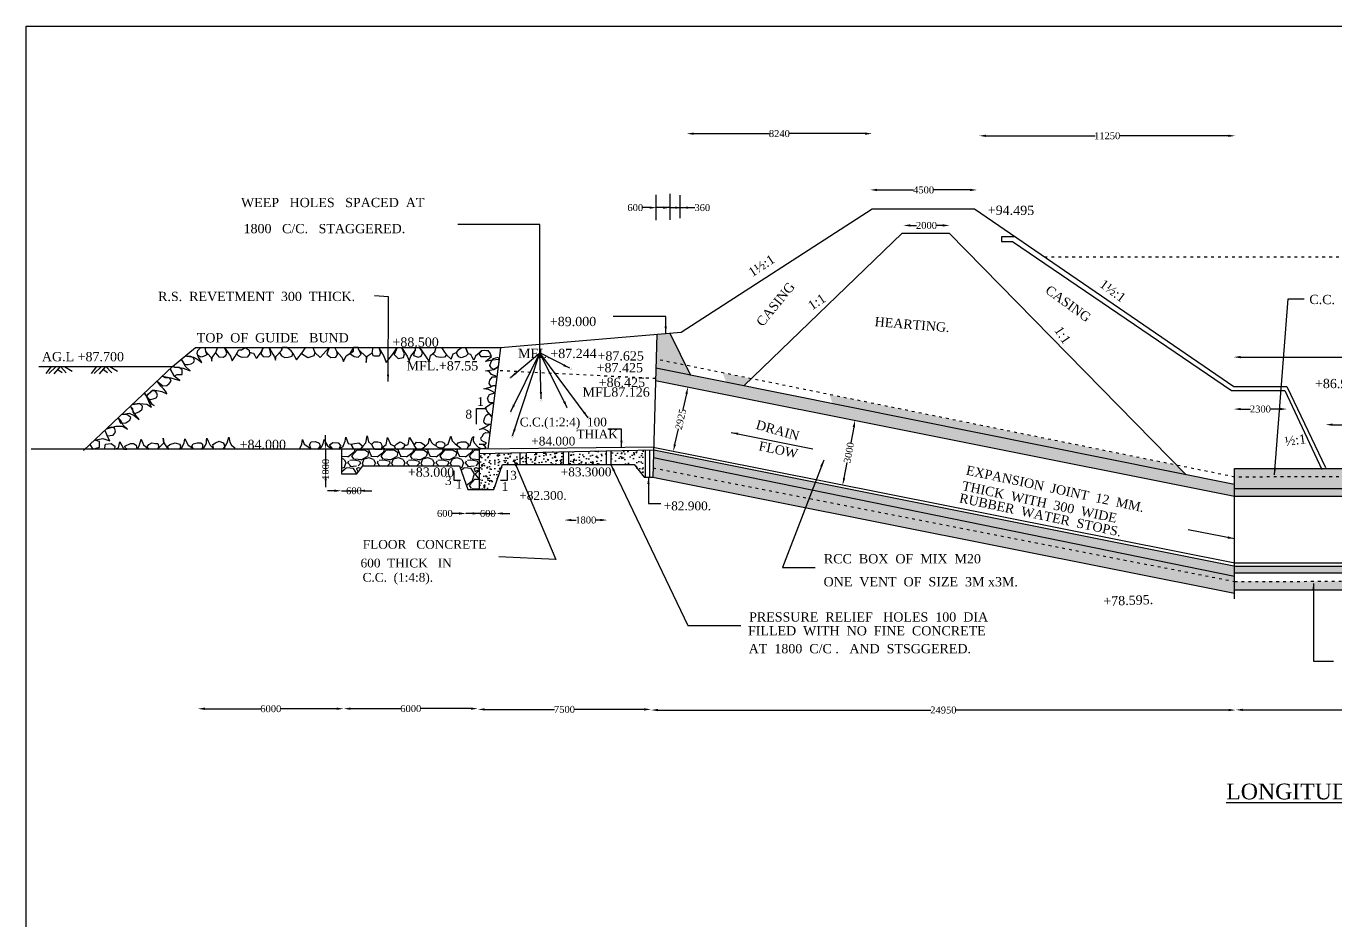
# Model space of a CAD drawing. Header units: millimetres. Extents: x 4961 to 197633, y 4930 to 111590.
# Drawn here: x 5530 to 62087, y 72947 to 111590 of the extents above; entities that cross this region are included whole.
import ezdxf

# ---------------------------------------------------------------- set-up
doc = ezdxf.new("R2010")
doc.units = ezdxf.units.MM
doc.linetypes.add('ACAD_ISO03W100', pattern=[30, 12, -18])
for name, color, linetype in [('DIM', 5, 'Continuous'), ('DOT LINE', 3, 'Continuous'), ('dwg', 20, 'Continuous'), ('HATCH', 2, 'Continuous'), ('TEXT', 7, 'Continuous')]:
    doc.layers.add(name, color=color, linetype=linetype)
doc.layers.add('TITLE', color=7, linetype='Continuous', lineweight=30)
doc.styles.get("Standard").update_dxf_attribs({"font": 'TIMES.TTF', "height": 300})
doc.dimstyles.new('ISO-25', dxfattribs={"dimtxt": 300, "dimasz": 300, "dimexe": 1.265, "dimexo": 0.625, "dimtad": 0, "dimdec": 1, "dimtxsty": 'Standard', "dimcen": 2.5, "dimse1": 1, "dimse2": 1, "dimclre": 5, "dimclrt": 4, "dimadec": 0, "dimazin": 0, "dimtfac": 1, "dimtdec": 1, "dimtmove": 0, "dimatfit": 3, "dimfxl": 1, "dimarcsym": 0})
pattern_1 = [(50, (0, 0), (546.554, -47.8173), [57.15, -628.65]), (355, (0, 0), (-105.7285, 573.17), [45.72, -502.92]), (100.451, (45.55, -4), (440.8275, 525.35), [48.57, -534.27]), (46.1842, (0, 152.4), (813.237, -126.127), [85.725, -942.975]), (96.6356, (67.8, 141.9), (712.2127, 742.2767), [72.855, -801.405]), (351.184, (0, 152.4), (712.214, 742.2754), [68.58, -754.38]), (21, (76.2, 114.3), (454.8446, -306.7966), [57.15, -628.65]), (326, (76.2, 114.3), (185.406, 552.564), [45.72, -502.92]), (71.4514, (114.1, 88.73), (640.2495, 245.7686), [48.57, -534.27]), (37.5, (0, 0), (9.2658, 253.66512), [0, -496.824, 0, -510.54, 0, -504.825]), (7.5, (0, 0), (200.459, 300.5417), [0, -291.084, 0, -485.394, 0, -192.405]), (327.5, (-169.93, 0), (406.77179, -17.18623), [0, -190.5, 0, -594.36, 0, -788.67]), (317.5, (-246.13, 0), (444.3875, 76.2795), [0, -247.65, 0, -394.716, 0, -560.07])]

# ---------------------------------------------------------------- blocks, each defined once
blk = doc.blocks.new('*D2')
at = {"layer": 'Defpoints', "color": 0, "linetype": 'ByBlock'}
for p in [(34053, 106966), (42061, 106966), (42061, 106948)]:
    blk.add_point(p, dxfattribs=at)
at = {"layer": 'DIM', "color": 0, "linetype": 'ByBlock', "lineweight": -2}
for p, q in [((34353, 106948), (37635, 106948)), ((41761, 106948), (38479, 106948))]:
    blk.add_line(p, q, dxfattribs=at)
at = {"layer": 'DIM', "color": 0, "linetype": 'ByBlock'}
for points in [[(34353, 106998), (34353, 106898), (34053, 106948)], [(41761, 106998), (41761, 106898), (42061, 106948)]]:
    blk.add_solid(points, dxfattribs=at)
at = {"layer": 'DIM', "color": 4, "linetype": 'ByBlock', "insert": (38057, 106948), "char_height": 300, "attachment_point": 5}
blk.add_mtext('8240', dxfattribs=at)
blk = doc.blocks.new('*D3')
at = {"layer": 'Defpoints', "color": 0, "linetype": 'ByBlock'}
for p in [(32750, 103752), (32750, 103748), (33336, 103748)]:
    blk.add_point(p, dxfattribs=at)
at = {"layer": 'DIM', "color": 0, "linetype": 'ByBlock', "lineweight": -2}
for p, q in [((32450, 103752), (32150, 103752)), ((33336, 103752), (32750, 103752)), ((33636, 103752), (33936, 103752))]:
    blk.add_line(p, q, dxfattribs=at)
at = {"layer": 'DIM', "color": 0, "linetype": 'ByBlock'}
for points in [[(32450, 103802), (32450, 103702), (32750, 103752)], [(33636, 103802), (33636, 103702), (33336, 103752)]]:
    blk.add_solid(points, dxfattribs=at)
at = {"layer": 'DIM', "color": 4, "linetype": 'ByBlock', "insert": (31834, 103752), "char_height": 300, "attachment_point": 5}
blk.add_mtext('600', dxfattribs=at)
blk = doc.blocks.new('*D4')
at = {"layer": 'Defpoints', "color": 0, "linetype": 'ByBlock'}
for p in [(33336, 103752), (33812, 103752), (33812, 103752)]:
    blk.add_point(p, dxfattribs=at)
at = {"layer": 'DIM', "color": 0, "linetype": 'ByBlock', "lineweight": -2}
for p, q in [((33036, 103752), (32736, 103752)), ((33336, 103752), (33812, 103752)), ((34112, 103752), (34412, 103752))]:
    blk.add_line(p, q, dxfattribs=at)
at = {"layer": 'DIM', "color": 0, "linetype": 'ByBlock'}
for points in [[(33036, 103802), (33036, 103702), (33336, 103752)], [(34112, 103802), (34112, 103702), (33812, 103752)]]:
    blk.add_solid(points, dxfattribs=at)
at = {"layer": 'DIM', "color": 4, "linetype": 'ByBlock', "insert": (34728, 103752), "char_height": 300, "attachment_point": 5}
blk.add_mtext('360', dxfattribs=at)
blk = doc.blocks.new('*D5')
at = {"layer": 'Defpoints', "color": 0, "linetype": 'ByBlock'}
for p in [(41978, 104517), (46595, 104517), (46595, 104517)]:
    blk.add_point(p, dxfattribs=at)
at = {"layer": 'DIM', "color": 0, "linetype": 'ByBlock', "lineweight": -2}
for p, q in [((42278, 104517), (43854, 104517)), ((46295, 104517), (44719, 104517))]:
    blk.add_line(p, q, dxfattribs=at)
at = {"layer": 'DIM', "color": 0, "linetype": 'ByBlock'}
for points in [[(42278, 104567), (42278, 104467), (41978, 104517)], [(46295, 104567), (46295, 104467), (46595, 104517)]]:
    blk.add_solid(points, dxfattribs=at)
at = {"layer": 'DIM', "color": 4, "linetype": 'ByBlock', "insert": (44287, 104517), "char_height": 300, "attachment_point": 5}
blk.add_mtext('4500', dxfattribs=at)
blk = doc.blocks.new('*D6')
at = {"layer": 'Defpoints', "color": 0, "linetype": 'ByBlock'}
for p in [(43406, 103003), (45414, 103003), (45414, 102983)]:
    blk.add_point(p, dxfattribs=at)
at = {"layer": 'DIM', "color": 0, "linetype": 'ByBlock', "lineweight": -2}
for p, q in [((43706, 102983), (43979, 102983)), ((45114, 102983), (44841, 102983))]:
    blk.add_line(p, q, dxfattribs=at)
at = {"layer": 'DIM', "color": 0, "linetype": 'ByBlock'}
for points in [[(43706, 103033), (43706, 102933), (43406, 102983)], [(45114, 103033), (45114, 102933), (45414, 102983)]]:
    blk.add_solid(points, dxfattribs=at)
at = {"layer": 'DIM', "color": 4, "linetype": 'ByBlock', "insert": (44410, 102983), "char_height": 300, "attachment_point": 5}
blk.add_mtext('2000', dxfattribs=at)
blk = doc.blocks.new('*D7')
at = {"layer": 'Defpoints', "color": 0, "linetype": 'ByBlock'}
for p in [(18509, 93317), (18462, 92272), (18509, 92272)]:
    blk.add_point(p, dxfattribs=at)
at = {"layer": 'DIM', "color": 0, "linetype": 'ByBlock', "lineweight": -2}
for p, q in [((18462, 93617), (18462, 93917)), ((18462, 93317), (18462, 92272)), ((18462, 91972), (18462, 91672))]:
    blk.add_line(p, q, dxfattribs=at)
at = {"layer": 'DIM', "color": 0, "linetype": 'ByBlock'}
for points in [[(18412, 93617), (18512, 93617), (18462, 93317)], [(18412, 91972), (18512, 91972), (18462, 92272)]]:
    blk.add_solid(points, dxfattribs=at)
at = {"layer": 'DIM', "color": 4, "linetype": 'ByBlock', "insert": (18462, 92447), "char_height": 300, "attachment_point": 5, "rotation": 90}
blk.add_mtext('1000', dxfattribs=at)
blk = doc.blocks.new('*D8')
at = {"layer": 'Defpoints', "color": 0, "linetype": 'ByBlock'}
for p in [(19144, 91579), (19861, 91579), (19861, 91523)]:
    blk.add_point(p, dxfattribs=at)
at = {"layer": 'DIM', "color": 0, "linetype": 'ByBlock', "lineweight": -2}
for p, q in [((18844, 91523), (18544, 91523)), ((19144, 91523), (19861, 91523)), ((20161, 91523), (20461, 91523))]:
    blk.add_line(p, q, dxfattribs=at)
at = {"layer": 'DIM', "color": 0, "linetype": 'ByBlock'}
for points in [[(18844, 91573), (18844, 91473), (19144, 91523)], [(20161, 91573), (20161, 91473), (19861, 91523)]]:
    blk.add_solid(points, dxfattribs=at)
at = {"layer": 'DIM', "color": 4, "linetype": 'ByBlock', "insert": (19686, 91523), "char_height": 300, "attachment_point": 5}
blk.add_mtext('600', dxfattribs=at)
blk = doc.blocks.new('*D9')
at = {"layer": 'Defpoints', "color": 0, "linetype": 'ByBlock'}
for p in [(34111, 96001), (34111, 96001), (33477, 93227)]:
    blk.add_point(p, dxfattribs=at)
at = {"layer": 'DIM', "color": 0, "linetype": 'ByBlock', "lineweight": -2}
for p, q in [((34044, 95708), (33889, 95027)), ((33544, 93519), (33700, 94200))]:
    blk.add_line(p, q, dxfattribs=at)
at = {"layer": 'DIM', "color": 0, "linetype": 'ByBlock'}
for points in [[(33995, 95719), (34093, 95697), (34111, 96001)], [(33495, 93530), (33593, 93508), (33477, 93227)]]:
    blk.add_solid(points, dxfattribs=at)
at = {"layer": 'DIM', "color": 4, "linetype": 'ByBlock', "insert": (33794, 94614), "char_height": 300, "attachment_point": 5, "rotation": 77.1324}
blk.add_mtext('2925', dxfattribs=at)
blk = doc.blocks.new('*D10')
at = {"layer": 'Defpoints', "color": 0, "linetype": 'ByBlock'}
for p in [(41318, 94564), (41324, 94563), (40788, 91775)]:
    blk.add_point(p, dxfattribs=at)
at = {"layer": 'DIM', "color": 0, "linetype": 'ByBlock', "lineweight": -2}
for p, q in [((41268, 94268), (41138, 93588)), ((40850, 92069), (40979, 92749))]:
    blk.add_line(p, q, dxfattribs=at)
at = {"layer": 'DIM', "color": 0, "linetype": 'ByBlock'}
for points in [[(41219, 94278), (41317, 94259), (41324, 94563)], [(40801, 92078), (40899, 92059), (40794, 91774)]]:
    blk.add_solid(points, dxfattribs=at)
at = {"layer": 'DIM', "color": 4, "linetype": 'ByBlock', "insert": (41059, 93168), "char_height": 300, "attachment_point": 5, "rotation": 79.241}
blk.add_mtext('3000', dxfattribs=at)
blk = doc.blocks.new('*D11')
at = {"layer": 'Defpoints', "color": 0, "linetype": 'ByBlock'}
for p in [(24527, 90542), (24527, 90542), (25114, 90542)]:
    blk.add_point(p, dxfattribs=at)
at = {"layer": 'DIM', "color": 0, "linetype": 'ByBlock', "lineweight": -2}
for p, q in [((24227, 90542), (23927, 90542)), ((25114, 90542), (24527, 90542)), ((25414, 90542), (25714, 90542))]:
    blk.add_line(p, q, dxfattribs=at)
at = {"layer": 'DIM', "color": 0, "linetype": 'ByBlock'}
for points in [[(24227, 90592), (24227, 90492), (24527, 90542)], [(25414, 90592), (25414, 90492), (25114, 90542)]]:
    blk.add_solid(points, dxfattribs=at)
at = {"layer": 'DIM', "color": 4, "linetype": 'ByBlock', "insert": (23611, 90542), "char_height": 300, "attachment_point": 5}
blk.add_mtext('600', dxfattribs=at)
blk = doc.blocks.new('*D12')
at = {"layer": 'Defpoints', "color": 0, "linetype": 'ByBlock'}
for p in [(25114, 90542), (25814, 90542), (25814, 90542)]:
    blk.add_point(p, dxfattribs=at)
at = {"layer": 'DIM', "color": 0, "linetype": 'ByBlock', "lineweight": -2}
for p, q in [((24814, 90542), (24514, 90542)), ((25114, 90542), (25148, 90542)), ((25814, 90542), (25779, 90542)), ((26114, 90542), (26414, 90542))]:
    blk.add_line(p, q, dxfattribs=at)
at = {"layer": 'DIM', "color": 0, "linetype": 'ByBlock'}
for points in [[(24814, 90592), (24814, 90492), (25114, 90542)], [(26114, 90592), (26114, 90492), (25814, 90542)]]:
    blk.add_solid(points, dxfattribs=at)
at = {"layer": 'DIM', "color": 4, "linetype": 'ByBlock', "insert": (25464, 90542), "char_height": 300, "attachment_point": 5}
blk.add_mtext('600', dxfattribs=at)
blk = doc.blocks.new('*D13')
at = {"layer": 'Defpoints', "color": 0, "linetype": 'ByBlock'}
for p in [(28772, 90361), (30623, 90361), (30623, 90257)]:
    blk.add_point(p, dxfattribs=at)
at = {"layer": 'DIM', "color": 0, "linetype": 'ByBlock', "lineweight": -2}
for p, q in [((29072, 90257), (29287, 90257)), ((30323, 90257), (30107, 90257))]:
    blk.add_line(p, q, dxfattribs=at)
at = {"layer": 'DIM', "color": 0, "linetype": 'ByBlock'}
for points in [[(29072, 90307), (29072, 90207), (28772, 90257)], [(30323, 90307), (30323, 90207), (30623, 90257)]]:
    blk.add_solid(points, dxfattribs=at)
at = {"layer": 'DIM', "color": 4, "linetype": 'ByBlock', "insert": (29697, 90257), "char_height": 300, "attachment_point": 5}
blk.add_mtext('1800', dxfattribs=at)
blk = doc.blocks.new('*D14')
at = {"layer": 'Defpoints', "color": 0, "linetype": 'ByBlock'}
for p in [(57683, 95075), (59980, 95075), (59980, 95051)]:
    blk.add_point(p, dxfattribs=at)
at = {"layer": 'DIM', "color": 0, "linetype": 'ByBlock', "lineweight": -2}
for p, q in [((57983, 95051), (58400, 95051)), ((59680, 95051), (59262, 95051))]:
    blk.add_line(p, q, dxfattribs=at)
at = {"layer": 'DIM', "color": 0, "linetype": 'ByBlock'}
for points in [[(57983, 95101), (57983, 95001), (57683, 95051)], [(59680, 95101), (59680, 95001), (59980, 95051)]]:
    blk.add_solid(points, dxfattribs=at)
at = {"layer": 'DIM', "color": 4, "linetype": 'ByBlock', "insert": (58831, 95051), "char_height": 300, "attachment_point": 5}
blk.add_mtext('2300', dxfattribs=at)
blk = doc.blocks.new('*D15')
at = {"layer": 'Defpoints', "color": 0, "linetype": 'ByBlock'}
for p in [(46679, 106866), (57748, 106866), (57748, 106855)]:
    blk.add_point(p, dxfattribs=at)
at = {"layer": 'DIM', "color": 0, "linetype": 'ByBlock', "lineweight": -2}
for p, q in [((46979, 106855), (51693, 106855)), ((57448, 106855), (52734, 106855))]:
    blk.add_line(p, q, dxfattribs=at)
at = {"layer": 'DIM', "color": 0, "linetype": 'ByBlock'}
for points in [[(46979, 106905), (46979, 106805), (46679, 106855)], [(57448, 106905), (57448, 106805), (57748, 106855)]]:
    blk.add_solid(points, dxfattribs=at)
at = {"layer": 'DIM', "color": 4, "linetype": 'ByBlock', "insert": (52213, 106855), "char_height": 300, "attachment_point": 5}
blk.add_mtext('11250', dxfattribs=at)
blk = doc.blocks.new('*D16')
at = {"layer": 'Defpoints', "color": 0, "linetype": 'ByBlock'}
for p in [(73988, 97295), (57677, 97208), (73988, 97208)]:
    blk.add_point(p, dxfattribs=at)
at = {"layer": 'DIM', "color": 0, "linetype": 'ByBlock', "lineweight": -2}
for p, q in [((57977, 97295), (65312, 97295)), ((73688, 97295), (66353, 97295))]:
    blk.add_line(p, q, dxfattribs=at)
at = {"layer": 'DIM', "color": 0, "linetype": 'ByBlock'}
for points in [[(57977, 97345), (57977, 97245), (57677, 97295)], [(73688, 97345), (73688, 97245), (73988, 97295)]]:
    blk.add_solid(points, dxfattribs=at)
at = {"layer": 'DIM', "color": 4, "linetype": 'ByBlock', "insert": (65833, 97295), "char_height": 300, "attachment_point": 5}
blk.add_mtext('16100', dxfattribs=at)
blk = doc.blocks.new('*D17')
at = {"layer": 'Defpoints', "color": 0, "linetype": 'ByBlock'}
for p in [(61649, 94384), (69599, 94384), (69599, 94377)]:
    blk.add_point(p, dxfattribs=at)
at = {"layer": 'DIM', "color": 0, "linetype": 'ByBlock', "lineweight": -2}
for p, q in [((61949, 94377), (65202, 94377)), ((69299, 94377), (66047, 94377))]:
    blk.add_line(p, q, dxfattribs=at)
at = {"layer": 'DIM', "color": 0, "linetype": 'ByBlock'}
for points in [[(61949, 94427), (61949, 94327), (61649, 94377)], [(69299, 94427), (69299, 94327), (69599, 94377)]]:
    blk.add_solid(points, dxfattribs=at)
at = {"layer": 'DIM', "color": 4, "linetype": 'ByBlock', "insert": (65624, 94377), "char_height": 300, "attachment_point": 5}
blk.add_mtext('8000', dxfattribs=at)
blk = doc.blocks.new('*D29')
at = {"layer": 'Defpoints', "color": 0, "linetype": 'ByBlock'}
for p in [(12946, 82097), (19242, 82107), (19242, 82097)]:
    blk.add_point(p, dxfattribs=at)
at = {"layer": 'DIM', "color": 0, "linetype": 'ByBlock', "lineweight": -2}
for p, q in [((13246, 82107), (15668, 82107)), ((18942, 82107), (16520, 82107))]:
    blk.add_line(p, q, dxfattribs=at)
at = {"layer": 'DIM', "color": 0, "linetype": 'ByBlock'}
for points in [[(13246, 82157), (13246, 82057), (12946, 82107)], [(18942, 82157), (18942, 82057), (19242, 82107)]]:
    blk.add_solid(points, dxfattribs=at)
at = {"layer": 'DIM', "color": 4, "linetype": 'ByBlock', "insert": (16094, 82107), "char_height": 300, "attachment_point": 5}
blk.add_mtext('6000', dxfattribs=at)
blk = doc.blocks.new('*D30')
at = {"layer": 'Defpoints', "color": 0, "linetype": 'ByBlock'}
for p in [(19242, 82107), (25035, 82111), (25035, 82107)]:
    blk.add_point(p, dxfattribs=at)
at = {"layer": 'DIM', "color": 0, "linetype": 'ByBlock', "lineweight": -2}
for p, q in [((19542, 82111), (21712, 82111)), ((24735, 82111), (22565, 82111))]:
    blk.add_line(p, q, dxfattribs=at)
at = {"layer": 'DIM', "color": 0, "linetype": 'ByBlock'}
for points in [[(19542, 82161), (19542, 82061), (19242, 82111)], [(24735, 82161), (24735, 82061), (25035, 82111)]]:
    blk.add_solid(points, dxfattribs=at)
at = {"layer": 'DIM', "color": 4, "linetype": 'ByBlock', "insert": (22139, 82111), "char_height": 300, "attachment_point": 5}
blk.add_mtext('6000', dxfattribs=at)
blk = doc.blocks.new('*D31')
at = {"layer": 'Defpoints', "color": 0, "linetype": 'ByBlock'}
for p in [(25035, 82111), (32515, 82111), (32515, 82078)]:
    blk.add_point(p, dxfattribs=at)
at = {"layer": 'DIM', "color": 0, "linetype": 'ByBlock', "lineweight": -2}
for p, q in [((25335, 82078), (28348, 82078)), ((32215, 82078), (29203, 82078))]:
    blk.add_line(p, q, dxfattribs=at)
at = {"layer": 'DIM', "color": 0, "linetype": 'ByBlock'}
for points in [[(25335, 82128), (25335, 82028), (25035, 82078)], [(32215, 82128), (32215, 82028), (32515, 82078)]]:
    blk.add_solid(points, dxfattribs=at)
at = {"layer": 'DIM', "color": 4, "linetype": 'ByBlock', "insert": (28775, 82078), "char_height": 300, "attachment_point": 5}
blk.add_mtext('7500', dxfattribs=at)
blk = doc.blocks.new('*D32')
at = {"layer": 'Defpoints', "color": 0, "linetype": 'ByBlock'}
for p in [(32515, 82078), (57765, 82078), (57765, 82050)]:
    blk.add_point(p, dxfattribs=at)
at = {"layer": 'DIM', "color": 0, "linetype": 'ByBlock', "lineweight": -2}
for p, q in [((32815, 82050), (44598, 82050)), ((57465, 82050), (45682, 82050))]:
    blk.add_line(p, q, dxfattribs=at)
at = {"layer": 'DIM', "color": 0, "linetype": 'ByBlock'}
for points in [[(32815, 82100), (32815, 82000), (32515, 82050)], [(57465, 82100), (57465, 82000), (57765, 82050)]]:
    blk.add_solid(points, dxfattribs=at)
at = {"layer": 'DIM', "color": 4, "linetype": 'ByBlock', "insert": (45140, 82050), "char_height": 300, "attachment_point": 5}
blk.add_mtext('24950', dxfattribs=at)
blk = doc.blocks.new('*D33')
at = {"layer": 'Defpoints', "color": 0, "linetype": 'ByBlock'}
for p in [(57765, 82050), (73898, 82059), (73898, 82050)]:
    blk.add_point(p, dxfattribs=at)
at = {"layer": 'DIM', "color": 0, "linetype": 'ByBlock', "lineweight": -2}
for p, q in [((58065, 82059), (65311, 82059)), ((73598, 82059), (66352, 82059))]:
    blk.add_line(p, q, dxfattribs=at)
at = {"layer": 'DIM', "color": 0, "linetype": 'ByBlock'}
for points in [[(58065, 82109), (58065, 82009), (57765, 82059)], [(73598, 82109), (73598, 82009), (73898, 82059)]]:
    blk.add_solid(points, dxfattribs=at)
at = {"layer": 'DIM', "color": 4, "linetype": 'ByBlock', "insert": (65831, 82059), "char_height": 300, "attachment_point": 5}
blk.add_mtext('16100', dxfattribs=at)

msp = doc.modelspace()

# ---------------------------------------------------------------- hatches: boundary and pattern name
at = {"layer": 'HATCH', "ltscale": 15}
h = msp.add_hatch(dxfattribs=at)
h.set_pattern_fill('AR-CONC', color=256, scale=3, style=0)
h.set_pattern_definition(pattern_1)
h.paths.add_polyline_path([(33328.46, 98336.67), (32764.01, 98288.83), (32734.57, 97200.74), (34010.8, 96941)])
h.paths.add_polyline_path([(34010.8, 96941), (32734.57, 97200.74), (32724.19, 96817.33), (34218.12, 96516.95)])
h.paths.add_polyline_path([(32724.19, 96817.33), (32709.66, 96280.07), (36001.7, 95623.81), (35768.43, 96205.24)])
h.paths.add_polyline_path([(35603.27, 96616.91), (35768.43, 96205.24), (36517.01, 96054.73), (36839.49, 96365.32)])
h.paths.add_polyline_path([(35768.43, 96205.24), (36001.7, 95623.81), (40536.3, 94719.86), (40351.93, 95283.66)])
h.paths.add_polyline_path([(40223.42, 95676.64), (40351.93, 95283.66), (55627.73, 92212.24), (55224.03, 92623.78)])
h.paths.add_polyline_path([(40351.93, 95283.66), (40536.3, 94719.86), (47680.72, 93295.66), (47275.24, 93891.63)], flags=17)
h.paths.add_polyline_path([(47275.24, 93891.63), (47680.72, 93295.66), (57715.45, 91295.28), (57715.45, 91792.47)])
h.paths.add_polyline_path([(62258.39, 92485.53), (57715.45, 92485.53), (57715.45, 92116.74), (62594.16, 92118.09)])
h.paths.add_polyline_path([(62594.16, 92118.09), (57715.45, 92116.74), (57715.45, 91618.63), (63050.56, 91618.63)])
h.paths.add_polyline_path([(63050.56, 91618.63), (57715.45, 91618.63), (57715.45, 91295.28), (63346.04, 91295.28)])
h.paths.add_polyline_path([(73924.15, 92485.53), (62258.39, 92485.53), (62594.16, 92118.09), (73924.15, 92121.22)])
h.paths.add_polyline_path([(73924.15, 92121.22), (62594.16, 92118.09), (63050.56, 91618.63), (63860.3, 91618.63), (73924.15, 91617.2)])
h.paths.add_polyline_path([(73924.15, 91617.2), (63860.3, 91618.63), (63050.56, 91618.63), (63346.04, 91295.28), (67206.59, 91295.28), (73924.15, 91430.94)])
h.paths.add_polyline_path([(76831.14, 92988.83), (73924.15, 92322.08), (73924.15, 92121.22), (73924.15, 91910.25), (76332.49, 92485.69)], flags=17)
h.paths.add_polyline_path([(80474.44, 92981.45), (80099.93, 93385.85), (73924.15, 91910.25), (73924.15, 91617.2), (73924.15, 91430.94)])
h.paths.add_polyline_path([(87150.22, 95070.41), (86891.67, 95296.34), (79830.51, 93676.78), (80099.93, 93385.85)])
h.paths.add_polyline_path([(87608.32, 94670.1), (87150.22, 95070.41), (80099.93, 93385.85), (80474.44, 92981.45)])
h.paths.add_polyline_path([(93259.29, 96530.08), (93070.56, 96713.55), (86891.67, 95296.34), (87150.22, 95070.41)])
h.paths.add_polyline_path([(93548.22, 96076.13), (96483.25, 96076.13), (96483.25, 96530.08), (93259.29, 96530.08), (87150.22, 95070.41), (87608.32, 94670.1)])
h = msp.add_hatch(dxfattribs=at)
h.set_pattern_fill('AR-CONC', color=256, scale=3, style=0)
h.set_pattern_definition(pattern_1)
h.paths.add_polyline_path([(32628.63, 93285.53), (32619.62, 92952.35), (36159.51, 92230.63), (36357.27, 92540.99)])
h.paths.add_polyline_path([(32619.62, 92952.35), (32607.57, 92506.97), (35923.12, 91859.61), (36159.51, 92230.63)])
h.paths.add_polyline_path([(35923.12, 91859.61), (32607.57, 92506.97), (32596.99, 92115.88), (35692.36, 91497.45)])
h.paths.add_polyline_path([(36357.27, 92540.99), (36159.51, 92230.63), (42278.3, 90983.12), (42791.19, 91256.26)])
h.paths.add_polyline_path([(36159.51, 92230.63), (35923.12, 91859.61), (41777.67, 90716.51), (42278.3, 90983.12)])
h.paths.add_polyline_path([(35923.12, 91859.61), (35692.36, 91497.45), (41183.88, 90400.29), (41777.67, 90716.51)])
h.paths.add_polyline_path([(42791.19, 91256.26), (42278.3, 90983.12), (53226.03, 88751.07), (53635.21, 89090.91)])
h.paths.add_polyline_path([(42278.3, 90983.12), (41777.67, 90716.51), (52962.96, 88532.57), (53226.03, 88751.07)])
h.paths.add_polyline_path([(41777.67, 90716.51), (41183.88, 90400.29), (52491.61, 88141.1), (52962.96, 88532.57)])
h.paths.add_polyline_path([(53635.21, 89090.91), (53226.03, 88751.07), (57715.45, 87835.76), (57715.45, 88276.17)])
h.paths.add_polyline_path([(53226.03, 88751.07), (52962.96, 88532.57), (57715.45, 87604.65), (57715.45, 87835.76)])
h.paths.add_polyline_path([(57715.45, 87604.65), (52962.96, 88532.57), (52491.61, 88141.1), (57715.45, 87097.43)])
h.paths.add_polyline_path([(73924.15, 88290.13), (73837.15, 88268.78), (57752.47, 88268.78), (57715.45, 88276.17), (57715.45, 87977.22), (73924.15, 87976.61)])
h.paths.add_polyline_path([(73924.15, 87634.81), (57715.45, 87604.65), (57715.45, 87247.92), (73924.15, 87247.92)])
h.paths.add_polyline_path([(78781.34, 89140.13), (79104.74, 89561.39), (73924.15, 88290.13), (73924.15, 87976.61)])
h.paths.add_polyline_path([(78462.84, 88725.25), (78781.34, 89140.13), (73924.15, 87976.61), (73924.15, 87634.81)])
h.paths.add_polyline_path([(77939.39, 88043.4), (78462.84, 88725.25), (73924.15, 87634.81), (73924.15, 87247.92), (73924.15, 87047.99)])
h.paths.add_polyline_path([(85555.21, 90762.78), (85689.31, 91177.17), (79104.74, 89561.39), (78781.34, 89140.13)])
h.paths.add_polyline_path([(85438.18, 90401.1), (85555.21, 90762.78), (78781.34, 89140.13), (78462.84, 88725.25)])
h.paths.add_polyline_path([(85262.73, 89858.91), (85438.18, 90401.1), (78462.84, 88725.25), (77939.39, 88043.4)])
h.paths.add_polyline_path([(91462.51, 92177.85), (91688.41, 92649.29), (85689.31, 91177.17), (85555.21, 90762.78)])
h.paths.add_polyline_path([(91284.15, 91805.62), (91462.51, 92177.85), (85555.21, 90762.78), (85438.18, 90401.1)])
h.paths.add_polyline_path([(91037.31, 91290.48), (91284.15, 91805.62), (85438.18, 90401.1), (85262.73, 89858.91)])
h.paths.add_polyline_path([(104746.95, 93193.14), (104402.17, 93193.14), (103965.55, 95925.43), (103025.42, 95925.43), (103025.42, 95620.34), (100400.64, 93092.99), (93496.55, 93092.99), (91688.41, 92649.29), (91037.31, 91290.48), (93390.12, 91873.76), (96864.29, 91873.76), (97239.74, 92443.24), (103641.73, 92443.24), (104235.5, 91485.09), (104746.95, 91485.09)])
h = msp.add_hatch(dxfattribs=at)
h.set_pattern_fill('GRAVEL', color=256, scale=50, style=0)
h.set_pattern_definition([(228.0128, (914.4, 1270), (-10160.00863, -11430.014045), [170.86, -16915.25]), (184.9697, (800.1, 1143), (15240.024653, 1269.991038), [293.202, -29027]), (132.5104, (508, 1117.6), (12699.99076, -13970.013646), [206.741, -20467.35]), (267.2737, (12.7, 800.1), (1269.994485, 25399.991827), [267.002, -26433.2]), (292.8337, (0, 533.4), (-6350.018028, 15240.008665), [261.817, -25919.9]), (357.2737, (101.6, 292.1), (-25399.991827, 1269.994485), [267.002, -26433.2]), (37.6942, (368.3, 279.4), (-16510.01043, -12699.988678), [353.097, -34956.55]), (72.2553, (647.7, 495.3), (8890.017783, 27940.008103), [333.36, -33002.65]), (121.4296, (749.3, 812.8), (-10160.002618, 16509.98058), [267.906, -26522.75]), (175.2364, (609.6, 1041.4), (13969.98903, -1269.98808), [305.856, -14986.95]), (222.3974, (304.8, 1066.8), (-15240.000459, -13969.981825), [395.539, -39158.4]), (138.8141, (1270, 787.4), (-8889.99434, 7619.98828), [135.002, -13365.3]), (171.4692, (1168.4, 876.3), (16509.974798, -2540.0064), [256.841, -25427.3]), (225, (914.4, 914.4), (-3e-13, -1269.999), [179.605, -1616.445]), (203.1986, (825.5, 1066.8), (6350.0214, 2540.01114), [96.72, -9575.3]), (291.8014, (736.6, 1028.7), (-1270.0009, 3810.00245), [136.783, -6702.4]), (30.9638, (787.4, 901.7), (3809.996, 2540.002), [222.16, -7183.15]), (161.5651, (977.9, 1016), (2540.0012, -1269.9981), [160.643, -3855.45]), (16.3895, (0, 1028.7), (12700.007007, 3809.992075), [225.044, -22279.4]), (70.3462, (215.9, 1092.2), (-5079.985844, -13969.980244), [188.8, -18691.1]), (293.1986, (977.9, 1270), (-2540.01114, 6350.0214), [193.44, -9478.6]), (343.6105, (1054.1, 1092.2), (-12700.007007, 3809.992075), [225.044, -22279.4]), (339.444, (0, 241.3), (-6350.00788, 2539.99692), [217.018, -10633.85]), (294.7751, (203.2, 165.1), (-6349.9852, 13969.99351), [181.836, -18001.8]), (66.8014, (990.6, 0), (2540.01114, 6350.0214), [193.44, -9478.6]), (17.354, (1066.8, 177.8), (-16510.00089, -5079.99234), [212.892, -21076.2]), (69.444, (368.3, 0), (-2539.99692, -6350.00788), [108.509, -10742.4]), (101.3099, (914.4, 0), (-1269.9937, 5079.9837), [64.758, -6411]), (165.9638, (901.7, 63.5), (3810.0027, -1269.9978), [261.817, -4974.525]), (186.009, (647.7, 127), (12699.98127, 1269.997034), [242.633, -24020.7]), (303.6901, (787.4, 787.4), (-1270.0004, 2539.9975), [183.162, -4395.89]), (353.1572, (889, 635), (21590.008928, -2540.011376), [319.779, -31658]), (60.9454, (1206.5, 596.9), (-5079.98818, -8889.9788), [130.754, -12944.7]), (90, (1270, 711.2), (-1270, 1270), [76.2, -1193.8]), (120.2564, (622.3, 165.1), (5079.98923, -8889.99552), [176.434, -17466.95]), (48.0128, (533.4, 317.5), (10160.00863, 11430.014045), [341.721, -16744.4]), (0, (762, 571.5), (1270, 1270), [330.2, -939.8]), (325.3048, (1092.2, 571.5), (-12699.977995, 8890.000845), [200.805, -19879.65]), (254.0546, (1257.3, 457.2), (-1270.00324, -5080.0121), [184.915, -9060.85]), (207.646, (1206.5, 279.4), (-24129.991525, -12700.007987), [301.072, -29806.25]), (175.4261, (939.8, 139.7), (-16510.003802, 1269.993856), [318.514, -31532.9]), (175.4261, (939.8, 139.7), (-16510.003802, 1269.993856), [318.514, -31532.9])])
h.paths.add_polyline_path([(25088.6, 93317.08), (19149.64, 93317.08), (19149.64, 92256.98), (19807.32, 92256.98), (20075.41, 92597.88), (24240.3, 92597.88), (24607.75, 91580.79), (25089.07, 91580.79)])
h = msp.add_hatch(dxfattribs=at)
h.set_pattern_fill('AR-CONC', color=256, scale=3, style=0)
h.set_pattern_definition(pattern_1)
h.paths.add_polyline_path([(26847.37, 93169.79), (25088.65, 93134.58), (25089.07, 91580.79), (25721.9, 91580.79), (26097.92, 92662.63), (26845.57, 92662.63)])
h = msp.add_hatch(dxfattribs=at)
h.set_pattern_fill('AR-CONC', color=256, scale=3, style=0)
h.set_pattern_definition(pattern_1)
h.paths.add_polyline_path([(28716.69, 93207.21), (26847.37, 93169.79), (26845.57, 92662.63), (28714.76, 92662.63)])
h.paths.add_polyline_path([(30579.93, 93244.51), (28945.16, 93211.78), (28943.21, 92662.63), (30577.86, 92662.63)])
h.paths.add_polyline_path([(32258.84, 93278.12), (30782.18, 93248.56), (30780.1, 92662.63), (31788.49, 92662.63), (32212.89, 92115.88), (32258.84, 92115.88)])

# ---------------------------------------------------------------- linework, layer by layer
at = {"layer": 'DIM', "linetype": 'ByBlock'}
for points in [[(27716.25, 97473.78), (27716.25, 103024.68), (24168.35, 103024.68)], [(31237.38, 94183.4), (30651.54, 94183.4)]]:
    msp.add_lwpolyline(points, dxfattribs=at)
at = {"layer": 'DOT LINE', "linetype": 'ACAD_ISO03W100', "ltscale": 10}
for points in [[(49505.08, 101627.48), (82437.75, 101619.97)], [(73924.15, 92121.22), (57715.45, 92116.74), (32734.57, 97200.74)], [(32712.06, 96369.13), (25890.77, 96708.42)], [(32607.57, 92506.97), (57715.45, 87604.65)], [(57715.45, 87604.65), (73924.15, 87634.81)]]:
    msp.add_lwpolyline(points, dxfattribs=at)
at = {"layer": 'dwg', "ltscale": 15}
for points in [[(32720, 104310), (32720, 103210)], [(33330, 104350), (33330, 103230)], [(33760, 104290), (33760, 103300)], [(22730, 93410), (22900, 93580), (22950, 93790), (23040, 93610), (23110, 93540), (23230, 93460), (23250, 93590), (23360, 93650), (23490, 93640), (23590, 93580), (23610, 93470), (23540, 93370), (23390, 93360), (23290, 93400), (23230, 93460)]]:
    msp.add_lwpolyline(points, dxfattribs=at)
at = {"layer": 'dwg'}
for points in [[(6075.54, 96886.39), (11853.55, 96886.39), (12844.9, 97717.09), (26017.66, 97717.09), (33822.1, 98378.5), (42069.38, 103695.59), (46483.5, 103695.59), (57686.87, 96027.48), (59967.23, 96027.48), (61640.58, 92525.84)], [(48244.31, 102490.41), (47654.8, 102490.41), (47654.8, 102291.63), (48120.57, 102291.63), (57577.53, 95854.88), (59887.48, 95854.88), (61479.36, 92444.8)], [(32764.01, 98288.83), (32596.99, 92115.88)], [(26017.66, 97717.09), (25464.59, 93320.5)], [(11853.55, 96886.39), (7999.72, 93254.96)], [(32601.48, 93400.61), (57719.99, 88412.6), (73902.98, 88412.6), (93490.95, 93253.57), (100295.87, 93253.57), (102886.37, 95702.66), (102886.37, 96071.17), (103942.26, 96071.17)], [(32628.63, 93285.53), (57752.47, 88268.78), (73837.15, 88268.78), (93496.55, 93092.99), (100400.64, 93092.99), (103025.42, 95620.34), (103025.42, 95925.43), (107086.59, 95925.43), (107086.59, 95042.55), (106453.92, 95042.55), (106221.72, 95351.86), (104057.21, 95351.86)], [(57715.45, 91295.28), (67206.59, 91295.28), (73924.15, 91430.94), (93548.22, 96076.13), (96483.25, 96076.13)], [(32631.76, 93400.95), (25159.53, 93317.08), (5749.05, 93317.08)], [(19149.64, 93317.08), (19149.64, 92256.98), (19807.32, 92256.98), (20075.41, 92597.88), (24240.3, 92597.88), (24607.75, 91580.79), (25721.9, 91580.79), (26097.92, 92662.63), (31788.49, 92662.63), (32212.89, 92115.88), (32596.99, 92115.88), (57715.45, 87097.43)], [(25088.6, 93317.08), (25089.07, 91580.79)], [(25088.65, 93134.58), (32628.63, 93285.53)], [(26847.37, 93169.79), (26845.57, 92662.63)], [(27120.15, 93169.79), (27118.35, 92662.63)], [(28716.69, 93207.21), (28714.76, 92662.63)], [(28945.16, 93211.78), (28943.21, 92662.63)], [(30579.93, 93244.51), (30577.86, 92662.63)], [(30782.18, 93248.56), (30780.1, 92662.63)], [(32258.84, 93278.12), (32258.84, 92115.88)], [(32442.66, 93281.8), (32442.66, 92115.88)], [(57715.45, 86861.14), (57715.45, 92485.53), (73924.15, 92485.53), (73924.15, 87047.99)], [(57715.45, 91618.63), (63860.3, 91618.63), (73924.15, 91617.2)], [(57709.57, 87247.92), (73924.15, 87247.92)]]:
    msp.add_lwpolyline(points, dxfattribs=at)
at = {"layer": 'dwg', "linetype": 'ByBlock'}
for points in [[(36517.01, 96054.73), (43363.12, 102648.29), (45390.61, 102648.29), (55627.73, 92212.24)], [(33328.46, 98336.67), (34218.12, 96516.95)], [(57715.45, 91792.47), (32724.19, 96817.33)], [(32709.66, 96280.07), (57715.45, 91295.28)], [(24976.24, 94397.27), (24976.24, 95074.6), (25403.14, 95074.6)], [(32619.62, 92952.35), (57715.45, 87835.76)], [(24000.75, 92388.9), (24000.75, 91981.93), (24288.1, 91981.93)], [(26297.68, 92414.54), (26297.68, 91970.95), (26016.87, 91970.95)], [(57715.45, 87977.22), (73924.15, 87976.61), (93515.58, 92669.65), (96483.25, 92669.65)]]:
    msp.add_lwpolyline(points, dxfattribs=at)
at = {"layer": 'HATCH', "ltscale": 15}
for points in [[(8280.77, 93519.79), (8410, 93317.08), (8700, 93400), (8700, 93650), (8476.24, 93703.99), (8840, 93780), (9140, 93680), (9030, 93890), (9000, 94000), (8924.23, 94126.12), (9030.59, 93888.88), (9290, 93930), (9360, 94010), (9380, 94110), (9350, 94220), (9200, 94270), (9001.24, 94198.68), (9410, 94310), (9670, 94310), (9900, 94180), (9720, 94360), (9620, 94560), (9500.97, 94669.58), (9600, 94440), (9830, 94460), (10000, 94570), (10050, 94690), (9880, 94810), (9750, 94810), (9650, 94810), (9970, 94870), (10200, 94770), (10410, 94600), (10150, 94920), (10130, 95060), (10031.27, 95169.27), (10211.18, 94844.71), (10420, 94940), (10540, 95050), (10550, 95170), (10420, 95290), (10113.26, 95246.54), (10420, 95290), (10740, 95260), (10940, 95140), (10860, 95310), (10780, 95500), (10700, 95650), (10638.56, 95741.52), (10960, 95260), (11050, 95200), (10960, 95260), (10799.28, 95500.76), (10900, 95470), (11020, 95490), (11140, 95540), (11200, 95640), (11170, 95740), (11090, 95850), (10980, 95860), (10910, 95790), (10860, 95740), (10770, 95670), (10730.57, 95603.7), (10980, 95860), (11170, 95850), (11390, 95810), (11600, 95710), (11560, 95810), (11460, 95930), (11350, 96040), (11189.43, 96260.6), (11430, 96050), (11610, 96070), (11700, 96160), (11790, 96250), (11730, 96390), (11530, 96400), (11411.08, 96469.46), (11780, 96400), (11970, 96340), (12170, 96280), (11920, 96470), (11750.89, 96789.66), (11920, 96470), (12050, 96540), (12260, 96550), (12270, 96740), (12140, 96840), (11950, 96850), (11853.55, 96886.39), (12310, 96820), (12610, 96710), (12390, 96900), (12330, 97060), (12229.09, 97201.08), (12360, 96980), (12530, 96970), (12650, 97000), (12750, 97060), (12800, 97150), (12760, 97260), (12640, 97320), (12480, 97320), (12402.81, 97346.65), (12760, 97300), (12980, 97160), (13120, 97070), (13000, 97250), (12960, 97320), (12910, 97450), (12940, 97580), (13070, 97717.09), (13250, 97717.09), (13280, 97550), (13330, 97400), (13210, 97340), (13080, 97300), (12935, 97385)], [(13280, 97550), (13510, 97290), (13550, 97120), (13560, 97280), (13720, 97500), (13790, 97717.09), (13704.43, 97478.59), (13850, 97310), (14040, 97300), (14150, 97370), (14190, 97460), (14170, 97550), (14100, 97717.09), (14280, 97440), (14350, 97330), (14430, 97130), (14540, 97310), (14710, 97610), (14830, 97610), (14980, 97717.09), (15160, 97590), (15170, 97430), (15070, 97300), (14850, 97280), (14740, 97320), (14660, 97380), (14625, 97460)], [(15165, 97510), (15260, 97480), (15340, 97460), (15400, 97370), (15460, 97250), (15520, 97300), (15680, 97510), (15760, 97717.09), (15670, 97440), (15770, 97320), (16010, 97310), (16090, 97400), (16080, 97520), (16030, 97717.09), (16180, 97430), (16250, 97310), (16300, 97160), (16330, 97340), (16550, 97580), (16580, 97717.09), (16550, 97580), (16468.64, 97491.25), (16550, 97350), (16700, 97280), (16850, 97290), (17010, 97340), (17040, 97460), (16970, 97560), (16790, 97717.09), (16580, 97717.09)], [(17040, 97460), (17210, 97180), (17480, 97520), (17590, 97717.09), (17910, 97717.09), (17990, 97490), (17950, 97350), (17700, 97260), (17413.97, 97436.85)], [(17990, 97490), (18230, 97280), (18610, 97717.09), (18520, 97430), (18680, 97280), (18900, 97300), (18980, 97410), (18940, 97540), (18860, 97717.09)], [(18940, 97540), (19160, 97290), (19240, 97100), (19350, 97350), (19660, 97550), (19670, 97717.09), (19505, 97450), (19690, 97320), (19870, 97290), (19990, 97420), (19900, 97610), (19870, 97717.09), (19670, 97717.09)], [(19900, 97610), (20210, 97310), (20210, 97060), (20260, 97330), (20470, 97480), (20510, 97717.09), (20760, 97717.09), (20830, 97480), (20770, 97330), (20560, 97330), (20499.02, 97353.45)], [(20470, 97480), (20499.02, 97353.45)], [(20760, 97717.09), (20970, 97330), (21080, 97060), (21360, 97430), (21550, 97717.09), (21420, 97410), (21600, 97240), (21830, 97280), (21870, 97440), (21810, 97560), (21740, 97717.09), (21980, 97340), (22070, 97140), (22140, 97330), (22340, 97600), (22340, 97717.09), (22250, 97370), (22460, 97300), (22590, 97340), (22640, 97470), (22610, 97570), (22520, 97717.09), (22780, 97340), (22930, 97110), (22990, 97370), (23180, 97530), (23240, 97717.09), (23470, 97717.09), (23590, 97510), (23680, 97400), (23590, 97300), (23420, 97280), (23250, 97310), (23250, 97310), (23085, 97450)], [(23610, 93470), (23750, 93540), (23870, 93880), (23930, 93680), (24060, 93550), (24280, 93380), (24310, 93317.08), (24124.61, 93500.08), (24180, 93600), (24320, 93630), (24520, 93640), (24620, 93550), (24620, 93440), (24560, 93317.08), (24620, 93440), (24700, 93510), (24790, 93810), (24850, 93870), (24830, 93690), (24880, 93590), (25050, 93410), (25180, 93350), (25400, 93370), (25350, 93440), (25270, 93500), (25190, 93520), (25090, 93530), (25370, 93540), (25410, 93590), (25300, 93640), (25190, 93690), (25170, 93810), (25240, 93880), (25280, 93980), (25380, 94040), (25520, 94020), (25552.54, 94019.68), (25450, 94110), (25300, 94200), (25110, 94170), (25360, 94280), (25490, 94370), (25600.53, 94401.19), (25400, 94380), (25310, 94450), (25300, 94540), (25330, 94690), (25380, 94780), (25480, 94840), (25560, 94820), (25640.94, 94722.4), (25420, 94980), (25360, 95120), (25550, 95250), (25716.33, 95321.72), (25550, 95320), (25490, 95390), (25450, 95520), (25540, 95680), (25769.89, 95747.5), (25640, 95830), (25500, 95900), (25290, 95920), (25570, 96000), (25700, 96070), (25809.68, 96063.81), (25606.38, 96019.59), (25520, 96150), (25550, 96300), (25670, 96450), (25810, 96440), (25859.68, 96461.3), (25620, 96550), (25530, 96670), (25360, 96700), (25720, 96760), (25911.39, 96872.34), (25720, 96760), (25630, 96820), (25550, 96940), (25610, 97090), (25710, 97240), (25910, 97300), (25951.17, 97188.59), (25911.39, 96872.34)], [(23680, 97400), (23880, 97210), (23970, 97440), (24110, 97500)], [(25209.31, 97564.51), (24930, 97340), (24860, 97160), (24790, 97300), (24730, 97410), (24620, 97440), (24500, 97717.09), (24620, 97440), (24520, 97330), (24320, 97270), (24220, 97310), (24140, 97410), (24110, 97500), (24210, 97620), (24350, 97717.09)], [(25951.17, 97188.59), (25660, 97165), (25370, 97100), (25630, 97320), (25570, 97470), (25500, 97560), (25410, 97560), (25310, 97580), (25180, 97560), (25080, 97440), (25170, 97320), (25430, 97320), (25614.83, 97357.93)], [(17330, 93317.08), (17430, 93540), (17460, 93730), (17540, 93540), (17690, 93430), (17840, 93317.08), (17760, 93510), (17840, 93640), (18030, 93650), (18180, 93580), (18220, 93460), (18130, 93317.08), (18280, 93420), (18360, 93550), (18400, 93730), (18560, 93450), (18770, 93317.08), (18630, 93510), (18770, 93610), (19000, 93590), (19110, 93480), (19030, 93317.08), (19220, 93450), (19300, 93660), (19330, 93840), (19440, 93570), (19570, 93530), (19660, 93317.08), (19570, 93530), (19710, 93570), (19900, 93600), (20080, 93440), (19950, 93317.08), (20200, 93590), (20260, 93900), (20310, 93630), (20440, 93520), (20520, 93390), (20590, 93317.08), (20890, 93317.08), (20910, 93480), (20850, 93590), (20720, 93620), (20550, 93620), (20440, 93520)], [(8910, 93317.08), (8950, 93540), (9200, 93560), (9360, 93450), (9350, 93317.08), (9510, 93380), (9570, 93640), (9750, 93317.08), (9880, 93317.08), (9820, 93360), (9790, 93450), (10030, 93570), (10170, 93570), (10280, 93490), (10310, 93317.08), (10370, 93370), (10430, 93500), (10490, 93750), (10600, 93500), (10830, 93317.08), (10750, 93420), (10820, 93520), (10950, 93590), (11110, 93560), (11210, 93560), (11250, 93460), (11230, 93360), (11200, 93317.08), (11470, 93600), (11450, 93800), (11470, 93600), (11650, 93340), (11690, 93317.08), (11630, 93430), (11740, 93520), (11960, 93590), (12150, 93530), (12200, 93470), (12160, 93340), (12150, 93317.08), (12260, 93400), (12350, 93600), (12380, 93770), (12520, 93490), (12680, 93390), (12750, 93317.08), (12680, 93450), (12740, 93550), (12920, 93600), (13070, 93600), (13140, 93540), (13150, 93430), (13130, 93370), (13100, 93317.08), (13210, 93410), (13280, 93490), (13320, 93590), (13320, 93700), (13330, 93800), (13390, 93660), (13470, 93490), (13560, 93410), (13640, 93317.08), (13610, 93440), (13590, 93520), (13710, 93600), (13870, 93660), (14040, 93600), (14080, 93520), (14100, 93410), (14090, 93350), (14040, 93317.08), (14160, 93500), (14230, 93630), (14280, 93840), (14330, 93620), (14390, 93490), (14520, 93390), (14540, 93317.08)], [(21040, 93317.08), (20900, 93398.54), (21070, 93520), (21140, 93820), (21270, 93540), (21440, 93450), (21530, 93550), (21680, 93640), (21870, 93530), (21850, 93410), (21730, 93317.08), (21490, 93317.08), (21440, 93450)], [(21860, 93470), (22030, 93520), (22090, 93830), (22290, 93490), (22380, 93620), (22580, 93610), (22730, 93510), (22730, 93410), (22600, 93317.08), (22400, 93317.08), (22290, 93490)]]:
    msp.add_lwpolyline(points, dxfattribs=at)
at = {"layer": 'HATCH', "linetype": 'ByBlock'}
for points in [[(6386.33, 96584.05), (6620.67, 96886.39)], [(6510.19, 96584.05), (6828.24, 96886.39)], [(6731.15, 96567.32), (7009.02, 96886.39)], [(6903.59, 96765.33), (7086.02, 96624.19)], [(7009.02, 96886.39), (7263.45, 96620.84)], [(7183.1, 96886.39), (7511.19, 96691.08)], [(8346.56, 96584.05), (8580.91, 96886.39)], [(8470.43, 96584.05), (8788.47, 96886.39)], [(8691.38, 96567.32), (8969.25, 96886.39)], [(8863.82, 96765.33), (9046.25, 96624.19)], [(8969.25, 96886.39), (9223.69, 96620.84)], [(9143.34, 96886.39), (9471.42, 96691.08)]]:
    msp.add_lwpolyline(points, dxfattribs=at)
at = {"layer": 'HATCH', "ltscale": 15, "const_width": 4.54}
for points in [[(29034.19, 96770, 1), (29105.81, 96770, 1)], [(26404.19, 96400, 1), (26475.81, 96400, 1)], [(27754.19, 95430, 1), (27825.81, 95430, 1)], [(28874.19, 95090, 1), (28945.81, 95090, 1)], [(26424.19, 94910, 1), (26495.81, 94910, 1)], [(29784.19, 94700, 1), (29855.81, 94700, 1)], [(26504.19, 93860, 1), (26575.81, 93860, 1)]]:
    msp.add_lwpolyline(points, format="xyb", close=True, dxfattribs=at)
at = {"layer": 'TITLE', "ltscale": 15}
msp.add_lwpolyline([(5530, 111590), (197510, 111590), (197510, 4930), (5530, 4930)], close=True, dxfattribs=at)

# ---------------------------------------------------------------- texts
at = {"layer": 'TEXT', "linetype": 'ByBlock'}
for s, height, p in [('WEEP   HOLES   SPACED  AT', 400, (14807.86, 103773.91)), ('1800   C/C.   STAGGERED. ', 400, (14917.02, 102646.89)), ('R.S.  REVETMENT  300  THICK.', 400, (11226.08, 99717.99)), ('+89.000', 400, (28144.52, 98635.16)), ('TOP  OF  GUIDE   BUND', 400, (12897.55, 97930.61)), ('+88.500', 400, (21347.19, 97743.11)), ('AG.L +87.700', 400, (6208.04, 97115.14)), ('MFL.+87.244', 400, (26772.39, 97254.1)), ('+87.625', 400, (30202.91, 97149.11)), ('MFL.+87.55', 400, (21959.09, 96721)), ('+87.425', 400, (30165.37, 96639.12)), ('+86.425', 400, (30255.51, 96005.91)), ('MFL87.126', 400, (29557.4, 95585.92)), ('8', 380, (24498.7, 94641.33)), ('1', 380, (25007.16, 95190.18)), ('C.C.(1:2:4)  100', 380, (26845.53, 94301.99)), ('THIAK', 380, (29295.63, 93781.22)), ('+84.000', 400, (14748.03, 93323.84)), ('+84.000', 380, (27342, 93477.53)), ('+83.000', 400, (22014.47, 92129.87)), ('3', 380, (26431.68, 92002.86)), ('+83.3000', 380, (28615.97, 92146.27)), ('3', 380, (23618.32, 91770.21)), ('1', 380, (24076.57, 91611.89)), ('1', 380, (26063.78, 91517.83)), ('+82.300.', 380, (26825.12, 91129.05)), ('+82.900.', 380, (33062.04, 90679.54)), ('FLOOR   CONCRETE', 380, (20064.45, 89019.05)), ('600  THICK   IN', 380, (19970.57, 88210.99)), ('RCC  BOX  OF  MIX  M20', 400, (39980.14, 88385.8)), ('C.C.  (1:4:8).', 380, (20057.22, 87593.82)), ('  ONE  VENT  OF  SIZE  3M x3M.', 400, (39664.16, 87393.15)), ('PRESSURE  RELIEF   HOLES  100  DIA', 400, (36750.62, 85871.49)), ('FILLED  WITH  NO  FINE  CONCRETE', 400, (36700.57, 85275.57)), ('AT  1800  C/C .   AND  STSGGERED.', 400, (36732.72, 84502.72))]:
    msp.add_text(s, height=height, dxfattribs=at).set_placement(p)
for s, rotation, p in [('+94.495', 359.562009, (47057.89, 103446.98)), ('1½:1', 33.666245, (36887.62, 100740.29)), ('CASING', 50.79389, (37335.46, 98585.37)), ('CASING', 324.007675, (49505.59, 100105.77)), ('1½:1', 323.576396, (51846.01, 100365.38)), ('1:1', 33.666245, (39462.85, 99302.49)), ('C.C.  (1:3:6)    300  THICK', 359.562009, (60944.52, 99589.78)), ('HEARTING.', 355.350817, (42160.68, 98635.71)), ('1:1', 303.666245, (49911.44, 98463.55)), ('+86.995', 359.562009, (61187.23, 95960.6)), ('DRAIN', 344.114063, (37009.33, 94205.56)), ('½:1', 8.116071, (59912.23, 93450.25)), ('FLOW', 347.979916, (37134.99, 93279.08)), ('EXPANSION  JOINT  12  MM.', 347.979916, (46093, 92229.41)), ('THICK  WITH  300  WIDE', 347.979916, (45922.29, 91555.02)), ('RUBBER  WATER  STOPS.', 347.979916, (45800.72, 91026.33)), ('+78.595.', 2.004029, (52053.61, 86550.68))]:
    msp.add_text(s, height=400, rotation=rotation, dxfattribs=at).set_placement(p)
at = {"layer": 'TITLE', "linetype": 'ByBlock'}
msp.add_text("%%ULONGITUDINAL  SECTION  AT  'XX'", height=680, dxfattribs=at).set_placement((57355.24, 78192.31))

# ---------------------------------------------------------------- dimensions: what is measured, and where the dimension line sits
at = {"layer": 'DIM', "linetype": 'ByBlock'}
for p1, p2, distance, text, picture, middle in [((34052.82, 106966.15), (42060.87, 106966.15), -18.11, '8240', '*D2', (38056.84, 106948.04)), ((46679.43, 106865.6), (57747.56, 106865.6), -10.2, '11250', '*D15', (52213.49, 106855.4)), ((41978.23, 104517.05), (46594.85, 104517.05), 0, '4500', '*D5', (44286.54, 104517.05)), ((33336.24, 103748.06), (32749.5, 103748.06), -3.6, '600', '*D3', (31834.06, 103751.66)), ((33336.24, 103751.66), (33811.9, 103751.66), 0, '360', '*D4', (34727.88, 103751.66)), ((43406.03, 103002.98), (45414.16, 103002.98), -19.67, '2000', '*D6', (44410.1, 102983.31)), ((57676.63, 97208.05), (73988.49, 97208.05), 87.44, '16100', '*D16', (65832.56, 97295.49)), ((33477.31, 93226.69), (34110.99, 96000.72), 0, '2925', '*D9', (33794.15, 94613.7)), ((57682.55, 95075.29), (59979.87, 95075.29), -24.52, '2300', '*D14', (58831.21, 95050.77)), ((40788.38, 91774.86), (41318.36, 94563.96), -5.46, '3000', '*D10', (41058.73, 93168.39)), ((61649.13, 94384.24), (69599.39, 94384.24), -7.17, '8000', '*D17', (65624.26, 94377.06)), ((25113.79, 90541.7), (24526.91, 90541.7), 0, '600', '*D11', (23611.47, 90541.7)), ((25113.79, 90541.7), (25813.79, 90541.7), 0, '600', '*D12', (25463.79, 90541.7)), ((28771.77, 90361.39), (30622.52, 90361.39), -104.66, '1800', '*D13', (29697.14, 90256.72)), ((12946.41, 82096.65), (19242.14, 82096.65), 10.24, '6000', '*D29', (16094.28, 82106.89)), ((19242.14, 82106.89), (25034.96, 82106.89), 3.86, '6000', '*D30', (22138.55, 82110.75)), ((25034.96, 82110.75), (32515.18, 82110.75), -33.15, '7500', '*D31', (28775.07, 82077.6)), ((32515.18, 82077.6), (57764.74, 82077.6), -27.78, '24950', '*D32', (45139.96, 82049.82)), ((57764.74, 82049.82), (73898.03, 82049.82), 9.59, '16100', '*D33', (65831.39, 82059.4))]:
    dim = msp.add_aligned_dim(p1=p1, p2=p2, distance=distance, text=text, dimstyle='ISO-25', dxfattribs=at)
    dim.commit()
    dim.dimension.update_dxf_attribs({"geometry": picture, "text_midpoint": middle})
for base, p1, p2, angle, text, picture, middle in [((18462.43, 92272.11), (18509.25, 93317.08), (18509.25, 92272.11), 270, '1000', '*D7', (18462.43, 92447.11)), ((19860.7, 91523.01), (19143.69, 91578.87), (19860.7, 91578.87), 0, '600', '*D8', (19685.7, 91523.01))]:
    dim = msp.add_linear_dim(base=base, p1=p1, p2=p2, angle=angle, text=text, dimstyle='ISO-25', dxfattribs=at)
    dim.commit()
    dim.dimension.update_dxf_attribs({"geometry": picture, "text_midpoint": middle, "dimtype": 161})

# ---------------------------------------------------------------- leaders
for points in [[(21156.69, 96242.51), (21174.95, 99900.63), (20565.51, 99945.18)], [(59437.52, 92211.36), (60035.15, 99814.13), (60719.06, 99814.13)], [(33148.66, 98321.43), (33148.66, 99051.25), (30884.17, 99051.25)], [(26444.7, 96410.87), (27716.25, 97473.78)], [(26457.71, 94951.5), (27716.25, 97473.78)], [(26532.74, 93899.79), (27716.25, 97473.78)], [(27765.29, 95492.6), (27716.25, 97473.78)], [(28897.54, 95104.09), (27716.25, 97473.78)], [(29802.5, 94666.92), (27716.25, 97473.78)], [(29006.93, 96813.03), (27716.25, 97473.78)], [(31237.38, 93385.3), (31237.38, 94111.31), (31237.38, 94183.4)], [(35978.58, 94042.36), (39504.51, 93339.54)], [(26575.03, 92874.77), (28401.87, 88557.61), (25948.59, 88675.37)], [(39972.37, 92850.39), (38191.02, 88204.22), (39608.4, 88204.22)], [(30780.1, 92662.63), (34101.49, 85703.08), (36390.66, 85703.08)], [(32404.94, 92115.88), (32404.94, 90966.58), (32943.71, 90966.58)], [(57715.45, 89451.15), (55709.24, 89841.25)]]:
    msp.add_leader(points, dimstyle='ISO-25', override={"dimgap": 0.625, "dimtad": 0}, dxfattribs=at)
at = {"layer": 'DIM', "ltscale": 15}
msp.add_leader([(61120, 87520), (61120, 84160), (61990, 84160)], dimstyle='ISO-25', override={"dimgap": 0.625, "dimtad": 0}, dxfattribs=at)

doc.saveas('drawing.dxf')
